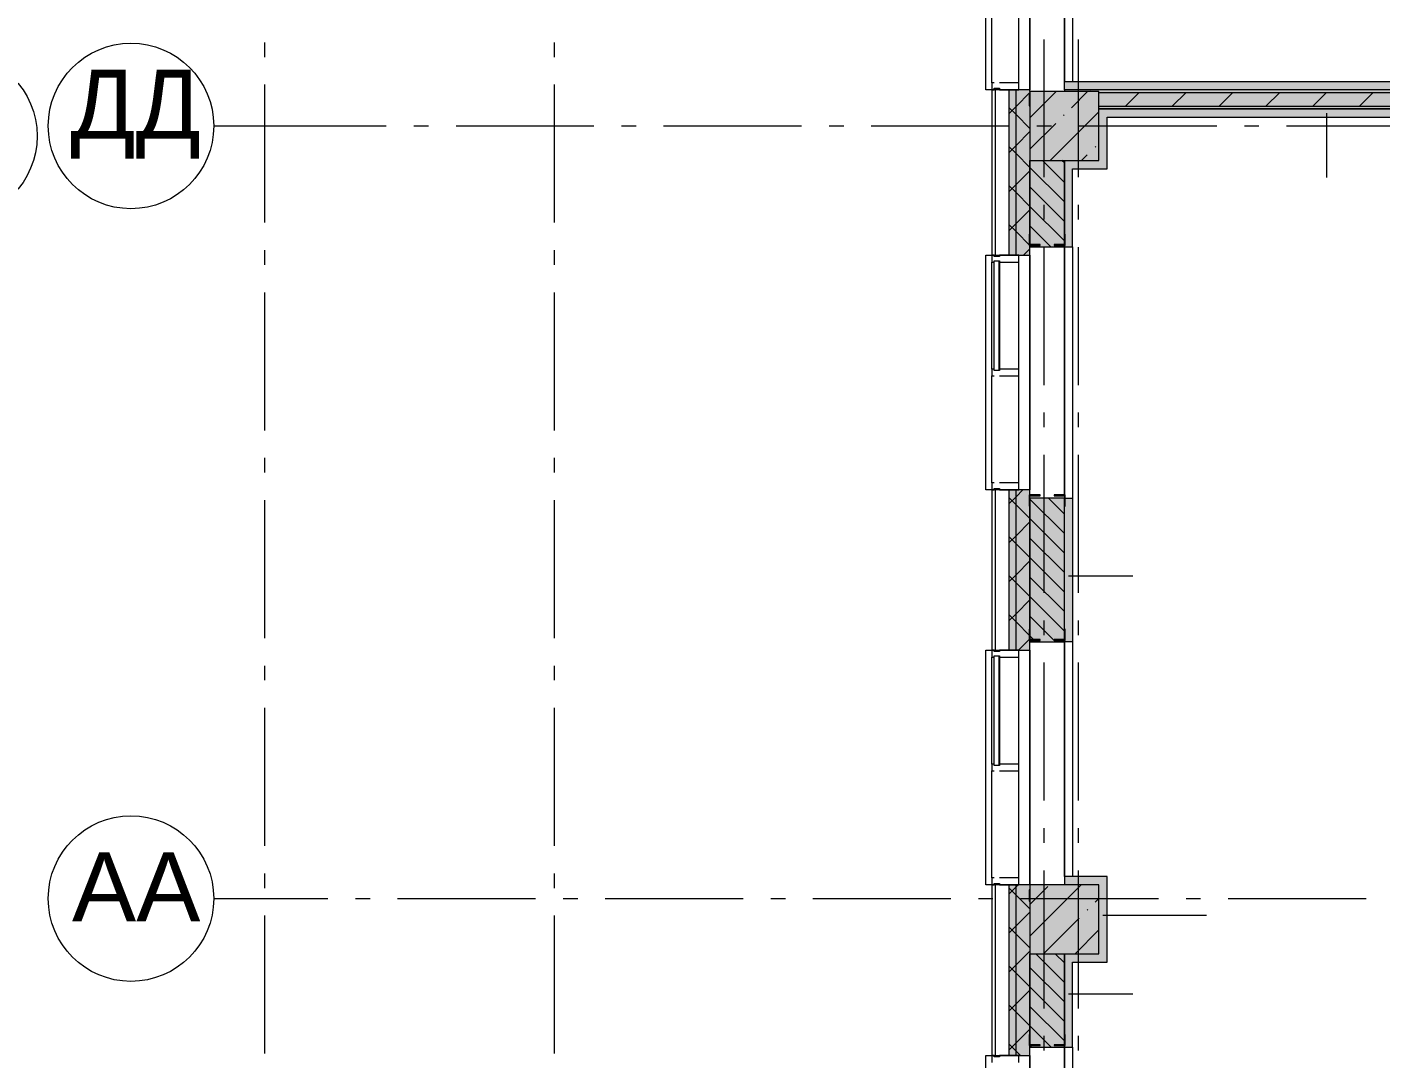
# Model space of a CAD drawing. Header units: millimetres. Extents: x -537608 to 253996, y -217170 to 186033.
# Drawn here: x -247299 to -237480, y 138509 to 145988 of the extents above; entities that cross this region are included whole.
import ezdxf

# ---------------------------------------------------------------- set-up
doc = ezdxf.new("R2010")
doc.units = ezdxf.units.MM
doc.layers.add('PDF _Геометрия', color=7, linetype='Continuous')
doc.layers.add('PDF _Текст', color=7, linetype='Continuous')
doc.layers.add('PDF _Сплошная заливка', color=7, linetype='Continuous', true_color=0xffffff)
doc.styles.add('PDF ArialMT', font='arial.ttf')

msp = doc.modelspace()

# ---------------------------------------------------------------- hatches: boundary and pattern name
at = {"layer": 'PDF _Сплошная заливка', "transparency": 33554559}
h = msp.add_hatch(color=256, dxfattribs=at)
h.paths.add_polyline_path([(-240026.1918, 138594.2576), (-239776.1908, 138594.2576), (-239776.1908, 139271.2581), (-240026.1918, 139271.2581)], flags=0)
h.paths.add_polyline_path([(-240026.1918, 141531.2576), (-239776.1908, 141531.2576), (-239776.1908, 142574.257), (-240026.1918, 142574.257), (-240026.1918, 142133.5668)], flags=0)
h.paths.add_polyline_path([(-240026.1918, 144394.2573), (-239776.1908, 144394.2573), (-239776.1908, 145021.2577), (-240026.1918, 145021.2577), (-240026.1918, 144965.3626)], flags=0)
h.paths.add_polyline_path([(-240026.1918, 147294.2577), (-239776.1908, 147294.2577), (-239776.1908, 147971.2561), (-240026.1918, 147971.2561), (-240026.1918, 147797.1596)], flags=0)
h.paths.add_polyline_path([(-239776.1908, 148471.2558), (-239776.1908, 148521.2561), (-240026.1918, 148521.2561), (-240026.1918, 148471.2558), (-239953.8848, 148471.2558)], flags=0)
h = msp.add_hatch(color=256, dxfattribs=at)
h.paths.add_polyline_path([(-240126.19, 136271.2587), (-240126.19, 136834.2576), (-240176.1902, 136834.2576), (-240176.1902, 136271.2587)], flags=0)
h.paths.add_polyline_path([(-240176.1902, 138534.258), (-240126.19, 138534.258), (-240126.19, 139771.2585), (-240176.1902, 139771.2585), (-240176.1902, 139301.7709)], flags=0)
h.paths.add_polyline_path([(-240176.1902, 141471.258), (-240126.19, 141471.258), (-240126.19, 142634.2576), (-240176.1902, 142634.2576), (-240176.1902, 142133.5668)], flags=0)
h.paths.add_polyline_path([(-240176.1902, 144334.2566), (-240126.19, 144334.2566), (-240126.19, 145534.257), (-240176.1902, 145534.257), (-240176.1902, 144965.3626)], flags=0)
h.paths.add_polyline_path([(-240176.1902, 147234.257), (-240126.19, 147234.257), (-240126.19, 148421.2557), (-240176.1902, 148421.2557), (-240176.1902, 147797.1596)], flags=0)
at = {"layer": 'PDF _Сплошная заливка', "true_color": 0xff7d7d, "transparency": 33554559}
for points in [[(-236636.1921, 145534.257), (-236636.1921, 145594.2576), (-239776.1908, 145594.2576), (-239776.1908, 145534.257), (-238284.1467, 145534.257)], [(-239716.1901, 144961.257), (-239466.1914, 144965.3626), (-239466.1914, 145021.2577), (-239716.1901, 145021.2577), (-239716.1901, 144965.3626)], [(-239526.192, 139271.2581), (-239466.1914, 139271.2581), (-239466.1914, 139831.257), (-239526.192, 139831.257), (-239526.192, 139301.7709)], [(-239526.192, 139211.2575), (-239466.1914, 139211.2575), (-239466.1914, 139271.2581), (-239716.1901, 139271.2581), (-239716.1901, 139211.2575)]]:
    msp.add_hatch(color=11, dxfattribs=at).paths.add_polyline_path(points)
at = {"layer": 'PDF _Сплошная заливка', "transparency": 33554559}
h = msp.add_hatch(color=256, dxfattribs=at)
h.paths.add_polyline_path([(-232486.1933, 145514.256), (-231626.1917, 145514.256), (-231626.1917, 145521.2574), (-231376.193, 145521.2574), (-231376.193, 145534.257), (-232486.1933, 145534.257)], flags=0)
h.paths.add_polyline_path([(-232586.1916, 145514.256), (-232586.1916, 145534.257), (-232851.1922, 145534.257), (-232851.1922, 145514.256)], flags=0)
h.paths.add_polyline_path([(-234051.1925, 145514.256), (-234051.1925, 145534.257), (-235196.1913, 145534.257), (-235196.1913, 145514.256), (-234944.6682, 145514.256)], flags=0)
h.paths.add_polyline_path([(-235779.5384, 145514.256), (-235296.1917, 145514.256), (-235296.1917, 145534.257), (-236456.1923, 145534.257), (-236456.1923, 145514.256)], flags=0)
h.paths.add_polyline_path([(-236556.1926, 145514.256), (-236556.1926, 145534.257), (-239776.1908, 145534.257), (-239776.1908, 145521.2574), (-239526.192, 145521.2574), (-239526.192, 145514.256), (-236614.4085, 145514.256)], flags=0)
h = msp.add_hatch(color=256, dxfattribs=at)
h.paths.add_polyline_path([(-231626.1917, 145414.2578), (-231626.1917, 145514.256), (-232851.1922, 145514.256), (-232851.1922, 145414.2578), (-232440.062, 145414.2578)], flags=0)
h.paths.add_polyline_path([(-234051.1925, 145414.2578), (-234051.1925, 145514.256), (-239526.192, 145514.256), (-239526.192, 145414.2578), (-234944.6682, 145414.2578)], flags=0)
h = msp.add_hatch(color=256, dxfattribs=at)
h.paths.add_polyline_path([(-232440.062, 145394.2568), (-231626.1917, 145394.2568), (-231626.1917, 145414.2578), (-232851.1922, 145414.2578), (-232851.1922, 145394.2568)], flags=0)
h.paths.add_polyline_path([(-234944.6682, 145394.2568), (-234051.1925, 145394.2568), (-234051.1925, 145414.2578), (-239526.192, 145414.2578), (-239526.192, 145394.2568), (-235779.5384, 145394.2568)], flags=0)
at = {"layer": 'PDF _Сплошная заливка', "true_color": 0xff7d7d, "transparency": 33554559}
h = msp.add_hatch(color=11, dxfattribs=at)
h.paths.add_polyline_path([(-231741.1918, 145334.2562), (-231741.1918, 145394.2568), (-232851.1922, 145394.2568), (-232851.1922, 145334.2562), (-231801.1924, 145334.2562)], flags=0)
h.paths.add_polyline_path([(-234051.1925, 145334.2562), (-234051.1925, 145394.2568), (-239526.192, 145394.2568), (-239526.192, 145334.2562), (-234944.6682, 145334.2562)], flags=0)
at = {"layer": 'PDF _Сплошная заливка', "transparency": 33554559}
msp.add_hatch(color=256, dxfattribs=at).paths.add_polyline_path([(-239526.192, 139271.2581), (-239526.192, 139771.2585), (-240026.1918, 139771.2585), (-240026.1918, 139271.2581), (-239953.8848, 139271.2581)])

# ---------------------------------------------------------------- linework, layer by layer
at = {"layer": 'PDF _Геометрия', "lineweight": 9}
for p, q in [((-239776.1908, 147294.2577), (-239776.1908, 145594.2576)), ((-239776.1908, 145594.2576), (-239776.1908, 147294.2577)), ((-239716.1901, 147294.2577), (-239716.1901, 145594.2576)), ((-240026.1918, 147234.257), (-240026.1918, 145534.257)), ((-240026.1918, 145534.257), (-240026.1918, 147234.257)), ((-240303.1908, 145584.2571), (-240303.1908, 146359.2559)), ((-240106.1912, 145584.2571), (-240106.1912, 146359.2559)), ((-240286.1911, 145584.2571), (-240303.1908, 145584.2571)), ((-240303.1908, 145584.2571), (-240303.1908, 145534.257)), ((-240276.1906, 145534.257), (-240303.1908, 145534.257)), ((-240303.1908, 145534.257), (-240303.1908, 144334.2566)), ((-240303.1908, 145534.257), (-240286.1911, 145534.257)), ((-240286.1911, 145534.257), (-240286.1911, 145544.2574)), ((-240286.1911, 145544.2574), (-240246.1914, 145544.2574)), ((-240176.1902, 145534.257), (-240276.1906, 145534.257)), ((-240276.1906, 144334.2566), (-240276.1906, 145534.257)), ((-240106.1912, 145584.2571), (-240246.1914, 145584.2571)), ((-240246.1914, 145544.2574), (-240246.1914, 145534.257)), ((-240246.1914, 145534.257), (-240106.1912, 145534.257)), ((-240126.19, 145534.257), (-240176.1902, 145534.257)), ((-240176.1902, 144334.2566), (-240176.1902, 145534.257)), ((-240026.1918, 145534.257), (-240126.19, 145534.257)), ((-240126.19, 144334.2566), (-240126.19, 145534.257)), ((-240106.1912, 145534.257), (-240106.1912, 145584.2571)), ((-240026.1918, 145521.2574), (-240026.1918, 145534.257)), ((-240026.1918, 145330.3636), (-239835.298, 145521.2574)), ((-240026.1918, 145521.2574), (-240026.1918, 145021.2577)), ((-239526.192, 145521.2574), (-240026.1918, 145521.2574)), ((-239776.1908, 145534.257), (-239776.1908, 145594.2576)), ((-239776.1908, 145594.2576), (-236636.1921, 145594.2576)), ((-236636.1921, 145534.257), (-239776.1908, 145534.257)), ((-236636.1921, 145534.257), (-239776.1908, 145534.257)), ((-239776.1908, 145534.257), (-239776.1908, 145521.2574)), ((-239724.7589, 145403.6997), (-239607.1991, 145521.2574)), ((-239526.192, 145021.2577), (-239526.192, 145521.2574)), ((-240126.19, 145412.7981), (-240026.1918, 145512.7985)), ((-239526.192, 145514.256), (-236556.1926, 145514.256)), ((-239332.7728, 145414.2578), (-239232.7724, 145514.256)), ((-238993.3619, 145414.2578), (-238893.3614, 145514.256)), ((-238653.9509, 145414.2578), (-238553.9505, 145514.256)), ((-238314.5399, 145414.2578), (-238214.5395, 145514.256)), ((-237975.1268, 145414.2578), (-237875.1285, 145514.256)), ((-237635.7159, 145414.2578), (-237535.7176, 145514.256)), ((-240176.1902, 145362.7979), (-240126.19, 145412.7981)), ((-240126.19, 145353.7512), (-240176.1902, 145403.7492)), ((-240026.1918, 145253.7508), (-240126.19, 145353.7512)), ((-239879.102, 145021.2577), (-239526.192, 145374.1677)), ((-239781.782, 145346.6744), (-239777.0412, 145351.4152)), ((-239526.192, 145414.2578), (-234051.1925, 145414.2578)), ((-234051.1925, 145394.2568), (-239526.192, 145394.2568)), ((-239526.192, 145394.2568), (-234051.1925, 145394.2568)), ((-239466.1914, 145021.2577), (-239466.1914, 145334.2562)), ((-239466.1914, 145334.2562), (-234051.1925, 145334.2562)), ((-237876.0953, 145364.2576), (-237876.0953, 144898.1066)), ((-240126.19, 145129.9559), (-240026.1918, 145229.9564)), ((-240026.1918, 145102.2669), (-239838.8073, 145289.6491)), ((-240176.1902, 145079.9558), (-240126.19, 145129.9559)), ((-239553.6853, 145118.5754), (-239548.9422, 145123.3184)), ((-240126.19, 145070.9069), (-240176.1902, 145120.9071)), ((-240026.1918, 144970.9065), (-240126.19, 145070.9069)), ((-239651.003, 145021.2577), (-239610.7083, 145061.5502)), ((-240126.19, 144847.1117), (-240026.1918, 144947.1121)), ((-240026.1918, 145021.2577), (-239526.192, 145021.2577)), ((-240026.1918, 144334.2566), (-240026.1918, 145021.2577)), ((-240026.1918, 145021.2577), (-240026.1918, 144394.2573)), ((-239776.1908, 144720.9078), (-240026.1918, 144970.9065)), ((-239776.1908, 144862.3288), (-239935.1197, 145021.2577)), ((-239776.1908, 145003.7498), (-239793.6987, 145021.2577)), ((-239776.1908, 144394.2573), (-239776.1908, 145021.2577)), ((-239776.1908, 145021.2577), (-239776.1908, 144394.2573)), ((-239716.1901, 144394.2573), (-239716.1901, 144961.257)), ((-239716.1901, 144961.257), (-239466.1914, 144961.257)), ((-239466.1914, 144961.257), (-239466.1914, 145021.2577)), ((-240176.1902, 144797.1137), (-240126.19, 144847.1117)), ((-240126.19, 144788.0648), (-240176.1902, 144838.065)), ((-239776.1908, 144579.4866), (-240026.1918, 144829.4855)), ((-240026.1918, 144688.0644), (-240126.19, 144788.0648)), ((-240126.19, 144564.2696), (-240026.1918, 144664.27)), ((-239776.1908, 144438.0656), (-240026.1918, 144688.0644)), ((-240176.1902, 144514.2694), (-240126.19, 144564.2696)), ((-240126.19, 144505.2227), (-240176.1902, 144555.2229)), ((-239873.8036, 144394.2573), (-240026.1918, 144546.6434)), ((-240026.1918, 144405.2223), (-240126.19, 144505.2227)), ((-240073.3609, 144334.2566), (-240026.1918, 144381.4278)), ((-240015.2268, 144394.2573), (-240026.1918, 144405.2223)), ((-240026.1918, 144394.2573), (-239776.1908, 144394.2573)), ((-239776.1908, 144394.2573), (-239776.1908, 142597.2575)), ((-239776.1908, 142597.2575), (-239776.1908, 144394.2573)), ((-239776.1908, 144394.2573), (-239716.1901, 144394.2573)), ((-239716.1901, 144394.2573), (-239716.1901, 142574.257)), ((-240303.1908, 144334.2566), (-240276.1906, 144334.2566)), ((-240286.1911, 144334.2566), (-240303.1908, 144334.2566)), ((-240303.1908, 144334.2566), (-240303.1908, 144284.2565)), ((-240303.1908, 143509.2578), (-240303.1908, 144284.2565)), ((-240303.1908, 144284.2565), (-240286.1911, 144284.2565)), ((-240286.1911, 144324.2562), (-240286.1911, 144334.2566)), ((-240246.1914, 144324.2562), (-240286.1911, 144324.2562)), ((-240286.1911, 144294.2569), (-240246.1914, 144294.2569)), ((-240286.1911, 144284.2565), (-240286.1911, 144294.2569)), ((-240286.1911, 143509.2578), (-240286.1911, 144284.2565)), ((-240276.1906, 144334.2566), (-240176.1902, 144334.2566)), ((-240106.1912, 144334.2566), (-240246.1914, 144334.2566)), ((-240246.1914, 144334.2566), (-240246.1914, 144324.2562)), ((-240246.1914, 144294.2569), (-240246.1914, 144284.2565)), ((-240246.1914, 144284.2565), (-240106.1912, 144284.2565)), ((-240176.1902, 144334.2566), (-240126.19, 144334.2566)), ((-240126.19, 144334.2566), (-240026.1918, 144334.2566)), ((-240106.1912, 144284.2565), (-240106.1912, 144334.2566)), ((-240106.1912, 143509.2578), (-240106.1912, 144284.2565)), ((-240026.1918, 144334.2566), (-240026.1918, 142634.2576)), ((-240026.1918, 142634.2576), (-240026.1918, 144334.2566)), ((-240286.1911, 143509.2578), (-240303.1908, 143509.2578)), ((-240303.1908, 143509.2578), (-240303.1908, 143459.2576)), ((-240303.1908, 142684.2573), (-240303.1908, 143459.2576)), ((-240303.1908, 143459.2576), (-240286.1911, 143459.2576)), ((-240286.1911, 143499.2573), (-240286.1911, 143509.2578)), ((-240246.1914, 143499.2573), (-240286.1911, 143499.2573)), ((-240106.1912, 143509.2578), (-240246.1914, 143509.2578)), ((-240246.1914, 143509.2578), (-240246.1914, 143499.2573)), ((-240246.1914, 143459.2576), (-240106.1912, 143459.2576)), ((-240106.1912, 143459.2576), (-240106.1912, 143509.2578)), ((-240106.1912, 142684.2573), (-240106.1912, 143459.2576)), ((-240286.1911, 142684.2573), (-240303.1908, 142684.2573)), ((-240303.1908, 142684.2573), (-240303.1908, 142634.2576)), ((-240106.1912, 142684.2573), (-240246.1914, 142684.2573)), ((-240106.1912, 142634.2576), (-240106.1912, 142684.2573)), ((-240303.1908, 142634.2576), (-240303.1908, 141471.258)), ((-240276.1906, 142634.2576), (-240303.1908, 142634.2576)), ((-240303.1908, 142634.2576), (-240286.1911, 142634.2576)), ((-240286.1911, 142634.2576), (-240286.1911, 142644.257)), ((-240286.1911, 142644.257), (-240246.1914, 142644.257)), ((-240176.1902, 142634.2576), (-240276.1906, 142634.2576)), ((-240276.1906, 141471.258), (-240276.1906, 142634.2576)), ((-240246.1914, 142644.257), (-240246.1914, 142634.2576)), ((-240246.1914, 142634.2576), (-240106.1912, 142634.2576)), ((-240126.19, 142634.2576), (-240176.1902, 142634.2576)), ((-240176.1902, 141471.258), (-240176.1902, 142634.2576)), ((-240176.1902, 142534.3714), (-240126.19, 142584.3715)), ((-240126.19, 142525.3236), (-240176.1902, 142575.3238)), ((-240126.19, 142584.3715), (-240076.3039, 142634.2576)), ((-240026.1918, 142634.2576), (-240126.19, 142634.2576)), ((-240126.19, 141471.258), (-240126.19, 142634.2576)), ((-240026.1918, 141471.258), (-240026.1918, 142634.2576)), ((-239776.1908, 142574.257), (-240026.1918, 142574.257)), ((-240026.1918, 142574.257), (-240026.1918, 141531.2576)), ((-239776.1908, 142458.1665), (-239892.2824, 142574.257)), ((-239776.1908, 141531.2576), (-239776.1908, 142574.257)), ((-239776.1908, 141531.2576), (-239776.1908, 142574.257)), ((-239776.1908, 142574.257), (-239716.1901, 142574.257)), ((-239716.1901, 142574.257), (-239716.1901, 141531.2576)), ((-240026.1918, 142425.3232), (-240126.19, 142525.3236)), ((-239776.1908, 142316.7444), (-240026.1918, 142566.7448)), ((-240126.19, 142301.5284), (-240026.1918, 142401.5287)), ((-239776.1908, 142175.3233), (-240026.1918, 142425.3232)), ((-240176.1902, 142251.5281), (-240126.19, 142301.5284)), ((-240126.19, 142242.4804), (-240176.1902, 142292.4806)), ((-239776.1908, 142033.9022), (-240026.1918, 142283.9021)), ((-240026.1918, 142142.4811), (-240126.19, 142242.4804)), ((-240126.19, 142018.6862), (-240026.1918, 142118.6861)), ((-239776.1908, 141892.4817), (-240026.1918, 142142.4811)), ((-240176.1902, 141968.686), (-240126.19, 142018.6862)), ((-240126.19, 141959.6383), (-240176.1902, 142009.6384)), ((-239776.1908, 141751.0591), (-240026.1918, 142001.059)), ((-239746.1916, 142011.7947), (-239280.0405, 142011.7947)), ((-240026.1918, 141859.6379), (-240126.19, 141959.6383)), ((-240126.19, 141735.8431), (-240026.1918, 141835.8434)), ((-239776.1908, 141609.638), (-240026.1918, 141859.6379)), ((-240176.1902, 141685.8429), (-240126.19, 141735.8431)), ((-240126.19, 141676.795), (-240176.1902, 141726.7953)), ((-239839.2315, 141531.2576), (-240026.1918, 141718.2168)), ((-240026.1918, 141576.7958), (-240126.19, 141676.795)), ((-240107.9351, 141471.258), (-240026.1918, 141553.0003)), ((-239980.6525, 141531.2576), (-240026.1918, 141576.7958)), ((-240026.1918, 141531.2576), (-239776.1908, 141531.2576)), ((-239716.1901, 141531.2576), (-239776.1908, 141531.2576)), ((-239776.1908, 141531.2576), (-239776.1908, 139831.257)), ((-239776.1908, 139831.257), (-239776.1908, 141531.2576)), ((-239716.1901, 141531.2576), (-239716.1901, 139831.257)), ((-240303.1908, 141471.258), (-240276.1906, 141471.258)), ((-240286.1911, 141471.258), (-240303.1908, 141471.258)), ((-240303.1908, 141471.258), (-240303.1908, 141421.2578)), ((-240303.1908, 140646.258), (-240303.1908, 141421.2578)), ((-240303.1908, 141421.2578), (-240286.1911, 141421.2578)), ((-240286.1911, 141461.2575), (-240286.1911, 141471.258)), ((-240246.1914, 141461.2575), (-240286.1911, 141461.2575)), ((-240286.1911, 141431.2572), (-240246.1914, 141431.2572)), ((-240286.1911, 141421.2578), (-240286.1911, 141431.2572)), ((-240286.1911, 140646.258), (-240286.1911, 141421.2578)), ((-240276.1906, 141471.258), (-240176.1902, 141471.258)), ((-240106.1912, 141471.258), (-240246.1914, 141471.258)), ((-240246.1914, 141471.258), (-240246.1914, 141461.2575)), ((-240246.1914, 141431.2572), (-240246.1914, 141421.2578)), ((-240246.1914, 141421.2578), (-240106.1912, 141421.2578)), ((-240176.1902, 141471.258), (-240126.19, 141471.258)), ((-240126.19, 141471.258), (-240026.1918, 141471.258)), ((-240106.1912, 141421.2578), (-240106.1912, 141471.258)), ((-240106.1912, 140646.258), (-240106.1912, 141421.2578)), ((-240026.1918, 139771.2585), (-240026.1918, 141471.258)), ((-240026.1918, 141471.258), (-240026.1918, 139771.2585)), ((-240286.1911, 140646.258), (-240303.1908, 140646.258)), ((-240303.1908, 140646.258), (-240303.1908, 140596.2578)), ((-240286.1911, 140636.2575), (-240286.1911, 140646.258)), ((-240246.1914, 140636.2575), (-240286.1911, 140636.2575)), ((-240106.1912, 140646.258), (-240246.1914, 140646.258)), ((-240246.1914, 140646.258), (-240246.1914, 140636.2575)), ((-240106.1912, 140596.2578), (-240106.1912, 140646.258)), ((-240303.1908, 139821.2586), (-240303.1908, 140596.2578)), ((-240303.1908, 140596.2578), (-240286.1911, 140596.2578)), ((-240246.1914, 140596.2578), (-240106.1912, 140596.2578)), ((-240106.1912, 139821.2586), (-240106.1912, 140596.2578)), ((-240286.1911, 139821.2586), (-240303.1908, 139821.2586)), ((-240303.1908, 139821.2586), (-240303.1908, 139771.2585)), ((-240106.1912, 139821.2586), (-240246.1914, 139821.2586)), ((-240106.1912, 139771.2585), (-240106.1912, 139821.2586)), ((-239526.192, 139831.257), (-239776.1908, 139831.257)), ((-239776.1908, 139831.257), (-239776.1908, 139771.2585)), ((-239466.1914, 139831.257), (-239526.192, 139831.257)), ((-239466.1914, 139271.2581), (-239466.1914, 139831.257)), ((-240276.1906, 139771.2585), (-240303.1908, 139771.2585)), ((-240303.1908, 139771.2585), (-240303.1908, 138534.258)), ((-240303.1908, 139771.2585), (-240286.1911, 139771.2585)), ((-240286.1911, 139771.2585), (-240286.1911, 139781.2567)), ((-240286.1911, 139781.2567), (-240246.1914, 139781.2567)), ((-240176.1902, 139771.2585), (-240276.1906, 139771.2585)), ((-240276.1906, 138534.258), (-240276.1906, 139771.2585)), ((-240246.1914, 139781.2567), (-240246.1914, 139771.2585)), ((-240246.1914, 139771.2585), (-240106.1912, 139771.2585)), ((-240126.19, 139771.2585), (-240176.1902, 139771.2585)), ((-240176.1902, 138534.258), (-240176.1902, 139771.2585)), ((-240176.1902, 139705.9449), (-240126.19, 139755.945)), ((-240126.19, 139696.897), (-240176.1902, 139746.8973)), ((-240126.19, 139755.945), (-240110.8782, 139771.2585)), ((-240026.1918, 139771.2585), (-240126.19, 139771.2585)), ((-240126.19, 138534.258), (-240126.19, 139771.2585)), ((-240026.1918, 139399.8045), (-239654.7384, 139771.2585)), ((-240026.1918, 139771.2585), (-240026.1918, 139271.2581)), ((-239526.192, 139771.2585), (-240026.1918, 139771.2585)), ((-240026.1918, 139627.9024), (-239895.8326, 139758.2621)), ((-239526.192, 139271.2581), (-239526.192, 139771.2585)), ((-240026.1918, 139596.8967), (-240126.19, 139696.897)), ((-239553.6853, 139644.2121), (-239526.192, 139671.7053)), ((-240126.19, 139473.1018), (-240026.1918, 139573.1022)), ((-239926.6392, 139271.2581), (-239667.7336, 139530.1643)), ((-239610.7083, 139587.1879), (-239605.9675, 139591.9292)), ((-239496.1906, 139552.1357), (-238746.192, 139552.1357)), ((-240176.1902, 139423.1016), (-240126.19, 139473.1018)), ((-240126.19, 139414.0539), (-240176.1902, 139464.054)), ((-239698.5402, 139271.2581), (-239526.192, 139443.6075)), ((-240026.1918, 139314.0546), (-240126.19, 139414.0539)), ((-240126.19, 139190.2597), (-240026.1918, 139290.2596)), ((-240026.1918, 138534.258), (-240026.1918, 139271.2581)), ((-240026.1918, 139271.2581), (-240026.1918, 138594.2576)), ((-240026.1918, 139271.2581), (-239526.192, 139271.2581)), ((-239776.1908, 139064.0552), (-239983.3954, 139271.2581)), ((-239776.1908, 139205.4752), (-239841.9743, 139271.2581)), ((-239776.1908, 138594.2576), (-239776.1908, 139271.2581)), ((-239776.1908, 139271.2581), (-239776.1908, 138594.2576)), ((-239466.1914, 139211.2575), (-239466.1914, 139271.2581)), ((-240176.1902, 139140.2595), (-240126.19, 139190.2597)), ((-240126.19, 139131.2118), (-240176.1902, 139181.2119)), ((-239776.1908, 138922.6325), (-240026.1918, 139172.6324)), ((-239716.1901, 138594.2576), (-239716.1901, 139211.2575)), ((-239716.1901, 139211.2575), (-239466.1914, 139211.2575)), ((-240026.1918, 139031.2113), (-240126.19, 139131.2118)), ((-240126.19, 138907.4165), (-240026.1918, 139007.4169)), ((-239776.1908, 138781.211), (-240026.1918, 139031.2113)), ((-239746.1916, 138980.0615), (-239280.0405, 138980.0615)), ((-240176.1902, 138857.4163), (-240126.19, 138907.4165)), ((-240126.19, 138848.3685), (-240176.1902, 138898.3687)), ((-240026.1918, 138748.3687), (-240126.19, 138848.3685)), ((-239776.1908, 138639.791), (-240026.1918, 138889.7903)), ((-239872.0812, 138594.2576), (-240026.1918, 138748.3687)), ((-240126.19, 138624.5744), (-240026.1918, 138724.5737)), ((-240176.1902, 138574.5742), (-240126.19, 138624.5744)), ((-240126.19, 138565.5264), (-240176.1902, 138615.5266)), ((-240094.9227, 138534.258), (-240126.19, 138565.5264)), ((-240013.5022, 138594.2576), (-240026.1918, 138606.9471)), ((-240026.1918, 138594.2576), (-239776.1908, 138594.2576)), ((-239776.1908, 138594.2576), (-239776.1908, 136881.258)), ((-239776.1908, 136881.258), (-239776.1908, 138594.2576)), ((-239776.1908, 138594.2576), (-239716.1901, 138594.2576)), ((-239716.1901, 138594.2576), (-239716.1901, 136881.258)), ((-240303.1908, 138534.258), (-240276.1906, 138534.258)), ((-240286.1911, 138534.258), (-240303.1908, 138534.258)), ((-240303.1908, 138534.258), (-240303.1908, 138484.2578)), ((-240286.1911, 138524.2578), (-240286.1911, 138534.258)), ((-240246.1914, 138524.2578), (-240286.1911, 138524.2578)), ((-240276.1906, 138534.258), (-240176.1902, 138534.258)), ((-240106.1912, 138534.258), (-240246.1914, 138534.258)), ((-240246.1914, 138534.258), (-240246.1914, 138524.2578)), ((-240176.1902, 138534.258), (-240126.19, 138534.258)), ((-240126.19, 138534.258), (-240026.1918, 138534.258)), ((-240106.1912, 138484.2578), (-240106.1912, 138534.258)), ((-240026.1918, 138534.258), (-240026.1918, 136834.2576)), ((-240026.1918, 136834.2576), (-240026.1918, 138534.258))]:
    msp.add_line(p, q, dxfattribs=at)
at = {"layer": 'PDF _Геометрия', "color": 253, "lineweight": 9, "true_color": 0xaaaaaa}
for p, q in [((-240346.1917, 145534.257), (-240346.1917, 147234.257)), ((-245576.1916, 145876.667), (-245576.1916, 145770.8343)), ((-243476.1921, 145876.667), (-243476.1921, 145770.8343)), ((-239926.1914, 145899.1309), (-239926.1914, 144899.1314)), ((-239676.1904, 145899.1309), (-239676.1904, 144899.1314)), ((-245576.1916, 145570.8335), (-245576.1916, 144570.8339)), ((-243476.1921, 145570.8335), (-243476.1921, 144570.8339)), ((-240303.1908, 145534.257), (-240346.1917, 145534.257)), ((-240248.1915, 145534.257), (-240248.1915, 145544.2574)), ((-245945.5092, 145271.2564), (-244693.95, 145271.2564)), ((-244493.9493, 145271.2564), (-244388.1187, 145271.2564)), ((-244188.1179, 145271.2564), (-243188.1183, 145271.2564)), ((-242988.1176, 145271.2564), (-242882.287, 145271.2564)), ((-242682.2862, 145271.2564), (-241682.2867, 145271.2564)), ((-241482.2859, 145271.2564), (-241376.451, 145271.2564)), ((-241176.4524, 145271.2564), (-240176.4528, 145271.2564)), ((-239976.4521, 145271.2564), (-239870.6194, 145271.2564)), ((-239670.6186, 145271.2564), (-238670.619, 145271.2564)), ((-238470.6183, 145271.2564), (-238364.7856, 145271.2564)), ((-238164.7869, 145271.2564), (-237164.7852, 145271.2564)), ((-239926.1914, 144699.1306), (-239926.1914, 144593.2979)), ((-239676.1904, 144699.1306), (-239676.1904, 144593.2979)), ((-245576.1916, 144370.8331), (-245576.1916, 144265.0005)), ((-243476.1921, 144370.8331), (-243476.1921, 144265.0005)), ((-239926.1914, 144393.2971), (-239926.1914, 143393.2975)), ((-239676.1904, 144393.2971), (-239676.1904, 143393.2975)), ((-240346.1917, 142634.2576), (-240346.1917, 144334.2566)), ((-240346.1917, 144334.2566), (-240303.1908, 144334.2566)), ((-240248.1915, 144324.2562), (-240248.1915, 144334.2566)), ((-240248.1915, 143499.2573), (-240248.1915, 144294.2569)), ((-240246.1914, 144284.2565), (-240246.1914, 143509.2578)), ((-245576.1916, 144064.9997), (-245576.1916, 143065.0001)), ((-243476.1921, 144064.9997), (-243476.1921, 143065.0001)), ((-239926.1914, 143193.2968), (-239926.1914, 143087.4641)), ((-239676.1904, 143193.2968), (-239676.1904, 143087.4641)), ((-245576.1916, 142865.0004), (-245576.1916, 142759.1677)), ((-243476.1921, 142865.0004), (-243476.1921, 142759.1677)), ((-239926.1914, 142887.4644), (-239926.1914, 141887.4632)), ((-239676.1904, 142887.4644), (-239676.1904, 141887.4632)), ((-240303.1908, 142634.2576), (-240346.1917, 142634.2576)), ((-240248.1915, 142634.2576), (-240248.1915, 142644.257)), ((-245576.1916, 142559.1669), (-245576.1916, 141559.1679)), ((-243476.1921, 142559.1669), (-243476.1921, 141559.1679)), ((-239926.1914, 141687.464), (-239926.1914, 141581.6302)), ((-239676.1904, 141687.464), (-239676.1904, 141581.6302)), ((-240346.1917, 139771.2585), (-240346.1917, 141471.258)), ((-240346.1917, 141471.258), (-240303.1908, 141471.258)), ((-240248.1915, 141461.2575), (-240248.1915, 141471.258)), ((-240248.1915, 140636.2575), (-240248.1915, 141431.2572)), ((-240246.1914, 141421.2578), (-240246.1914, 140646.258)), ((-245576.1916, 141359.1677), (-245576.1916, 141253.3339)), ((-243476.1921, 141359.1677), (-243476.1921, 141253.3339)), ((-239926.1914, 141381.63), (-239926.1914, 140381.631)), ((-239676.1904, 141381.63), (-239676.1904, 140381.631)), ((-245576.1916, 141053.3347), (-245576.1916, 140053.3346)), ((-243476.1921, 141053.3347), (-243476.1921, 140053.3346)), ((-239926.1914, 140181.6318), (-239926.1914, 140075.7975)), ((-239676.1904, 140181.6318), (-239676.1904, 140075.7975)), ((-245576.1916, 139853.3338), (-245576.1916, 139747.5011)), ((-243476.1921, 139853.3338), (-243476.1921, 139747.5011)), ((-239926.1914, 139875.7978), (-239926.1914, 138875.7982)), ((-239676.1904, 139875.7978), (-239676.1904, 138875.7982)), ((-240303.1908, 139771.2585), (-240346.1917, 139771.2585)), ((-240248.1915, 139771.2585), (-240248.1915, 139781.2567)), ((-245945.5092, 139671.257), (-245117.2896, 139671.257)), ((-244917.2888, 139671.257), (-244811.4539, 139671.257)), ((-244611.4531, 139671.257), (-243611.4536, 139671.257)), ((-243411.4571, 139671.257), (-243305.6222, 139671.257)), ((-243105.6214, 139671.257), (-242105.6219, 139671.257)), ((-241905.6212, 139671.257), (-241799.7906, 139671.257)), ((-241599.7898, 139671.257), (-240599.7903, 139671.257)), ((-240399.7895, 139671.257), (-240293.9568, 139671.257)), ((-240093.956, 139671.257), (-239093.9564, 139671.257)), ((-238893.9557, 139671.257), (-238788.123, 139671.257)), ((-238588.1222, 139671.257), (-237588.1226, 139671.257)), ((-245576.1916, 139547.5014), (-245576.1916, 138547.5003)), ((-243476.1921, 139547.5014), (-243476.1921, 138547.5003)), ((-239926.1914, 138675.7975), (-239926.1914, 138569.9642)), ((-239676.1904, 138675.7975), (-239676.1904, 138569.9642)), ((-240346.1917, 136834.2576), (-240346.1917, 138534.258)), ((-240346.1917, 138534.258), (-240303.1908, 138534.258)), ((-240248.1915, 138524.2578), (-240248.1915, 138534.258))]:
    msp.add_line(p, q, dxfattribs=at)
at = {"layer": 'PDF _Геометрия', "color": 8, "lineweight": 9, "true_color": 0x787878}
for p, q in [((-239585.93, 145533.4173), (-239589.2821, 145527.6108)), ((-238177.6336, 145534.257), (-238177.8252, 145533.9276)), ((-238184.1226, 145412.6237), (-238185.0656, 145414.2578))]:
    msp.add_line(p, q, dxfattribs=at)
at = {"layer": 'PDF _Геометрия', "color": 253, "lineweight": 20, "true_color": 0xaaaaaa}
for p, q in [((-240026.1918, 145497.2563), (-240032.192, 145497.2563)), ((-240032.192, 145497.2563), (-240032.192, 145416.2579)), ((-240032.192, 145416.2579), (-240026.1918, 145416.2579)), ((-240026.1918, 144486.2573), (-240032.192, 144486.2573)), ((-240032.192, 144486.2573), (-240032.192, 144405.2568)), ((-240026.1918, 144411.257), (-240026.1918, 144486.2573)), ((-239770.1905, 144486.2573), (-239776.1908, 144486.2573)), ((-239776.1908, 144486.2573), (-239776.1908, 144411.257)), ((-239770.1905, 144405.2568), (-239770.1905, 144486.2573)), ((-240032.192, 144405.2568), (-239951.1915, 144405.2568)), ((-239951.1915, 144411.257), (-240026.1918, 144411.257)), ((-239951.1915, 144405.2568), (-239951.1915, 144411.257)), ((-239851.1911, 144411.257), (-239851.1911, 144405.2568)), ((-239776.1908, 144411.257), (-239851.1911, 144411.257)), ((-239851.1911, 144405.2568), (-239770.1905, 144405.2568)), ((-239951.1915, 142597.2575), (-240032.192, 142597.2575)), ((-240032.192, 142597.2575), (-240032.192, 142516.2575)), ((-240026.1918, 142516.2575), (-240026.1918, 142591.2578)), ((-240026.1918, 142591.2578), (-239951.1915, 142591.2578)), ((-239951.1915, 142591.2578), (-239951.1915, 142597.2575)), ((-239770.1905, 142597.2575), (-239851.1911, 142597.2575)), ((-239851.1911, 142597.2575), (-239851.1911, 142591.2578)), ((-239851.1911, 142591.2578), (-239776.1908, 142591.2578)), ((-239776.1908, 142591.2578), (-239776.1908, 142516.2575)), ((-239770.1905, 142516.2575), (-239770.1905, 142597.2575)), ((-240032.192, 142516.2575), (-240026.1918, 142516.2575)), ((-239776.1908, 142516.2575), (-239770.1905, 142516.2575)), ((-240026.1918, 141623.2576), (-240032.192, 141623.2576)), ((-240032.192, 141623.2576), (-240032.192, 141542.2564)), ((-240026.1918, 141548.2573), (-240026.1918, 141623.2576)), ((-239770.1905, 141623.2576), (-239776.1908, 141623.2576)), ((-239776.1908, 141623.2576), (-239776.1908, 141548.2573)), ((-239770.1905, 141542.2564), (-239770.1905, 141623.2576)), ((-240032.192, 141542.2564), (-239951.1915, 141542.2564)), ((-239951.1915, 141548.2573), (-240026.1918, 141548.2573)), ((-239951.1915, 141542.2564), (-239951.1915, 141548.2573)), ((-239851.1911, 141548.2573), (-239851.1911, 141542.2564)), ((-239776.1908, 141548.2573), (-239851.1911, 141548.2573)), ((-239851.1911, 141542.2564), (-239770.1905, 141542.2564)), ((-240026.1918, 139734.2572), (-240032.192, 139734.2572)), ((-240032.192, 139734.2572), (-240032.192, 139653.2577)), ((-240032.192, 139653.2577), (-240026.1918, 139653.2577)), ((-240026.1918, 138686.2576), (-240032.192, 138686.2576)), ((-240032.192, 138686.2576), (-240032.192, 138605.2581)), ((-240026.1918, 138611.2584), (-240026.1918, 138686.2576)), ((-239770.1905, 138686.2576), (-239776.1908, 138686.2576)), ((-239776.1908, 138686.2576), (-239776.1908, 138611.2584)), ((-239770.1905, 138605.2581), (-239770.1905, 138686.2576)), ((-240032.192, 138605.2581), (-239951.1915, 138605.2581)), ((-239951.1915, 138611.2584), (-240026.1918, 138611.2584)), ((-239951.1915, 138605.2581), (-239951.1915, 138611.2584)), ((-239851.1911, 138611.2584), (-239851.1911, 138605.2581)), ((-239776.1908, 138611.2584), (-239851.1911, 138611.2584)), ((-239851.1911, 138605.2581), (-239770.1905, 138605.2581))]:
    msp.add_line(p, q, dxfattribs=at)
at = {"layer": 'PDF _Геометрия', "lineweight": 20}
for centre, radius in [((-246545.5077, 145271.256), 599.9997), ((-247826.1893, 145198.1783), 600.0003), ((-246545.5078, 139671.2576), 599.9991)]:
    msp.add_circle(centre, radius, dxfattribs=at)
at = {"layer": 'PDF _Сплошная заливка', "lineweight": 35, "transparency": 33554559}
for points in [[(-240026.1918, 144334.2566), (-240026.1918, 145534.257), (-240126.19, 144334.2566), (-240126.19, 145534.257)], [(-240026.1918, 145021.2577), (-239526.192, 145021.2577), (-240026.1918, 145521.2574), (-239526.192, 145521.2574)], [(-240026.1918, 141471.258), (-240026.1918, 142634.2576), (-240126.19, 141471.258), (-240126.19, 142634.2576)], [(-240026.1918, 138534.258), (-240026.1918, 139771.2585), (-240126.19, 138534.258), (-240126.19, 139771.2585)]]:
    msp.add_solid(points, dxfattribs=at)
at = {"layer": 'PDF _Сплошная заливка', "color": 11, "lineweight": 35, "true_color": 0xff7d7d, "transparency": 33554559}
for points in [[(-239466.1914, 145021.2577), (-239466.1914, 145334.2562), (-239526.192, 145021.2577), (-239526.192, 145334.2562)], [(-239716.1901, 144394.2573), (-239716.1901, 145021.2577), (-239776.1908, 144394.2573), (-239776.1908, 145021.2577)], [(-239716.1901, 141531.2576), (-239716.1901, 142574.257), (-239776.1908, 141531.2576), (-239776.1908, 142574.257)], [(-239526.192, 139771.2585), (-239526.192, 139831.257), (-239776.1908, 139771.2585), (-239776.1908, 139831.257)], [(-239716.1901, 138594.2576), (-239716.1901, 139271.2581), (-239776.1908, 138594.2576), (-239776.1908, 139271.2581)]]:
    msp.add_solid(points, dxfattribs=at)

# ---------------------------------------------------------------- texts
at = {"layer": 'PDF _Текст', "char_height": 500, "attachment_point": 4, "style": 'PDF ArialMT'}
for s, insert in [('ДД', (-246985.3643, 145356.0468)), ('АА', (-246973.6651, 139756.05))]:
    msp.add_mtext(s, dxfattribs=dict(at, insert=insert))

doc.saveas('drawing.dxf')
